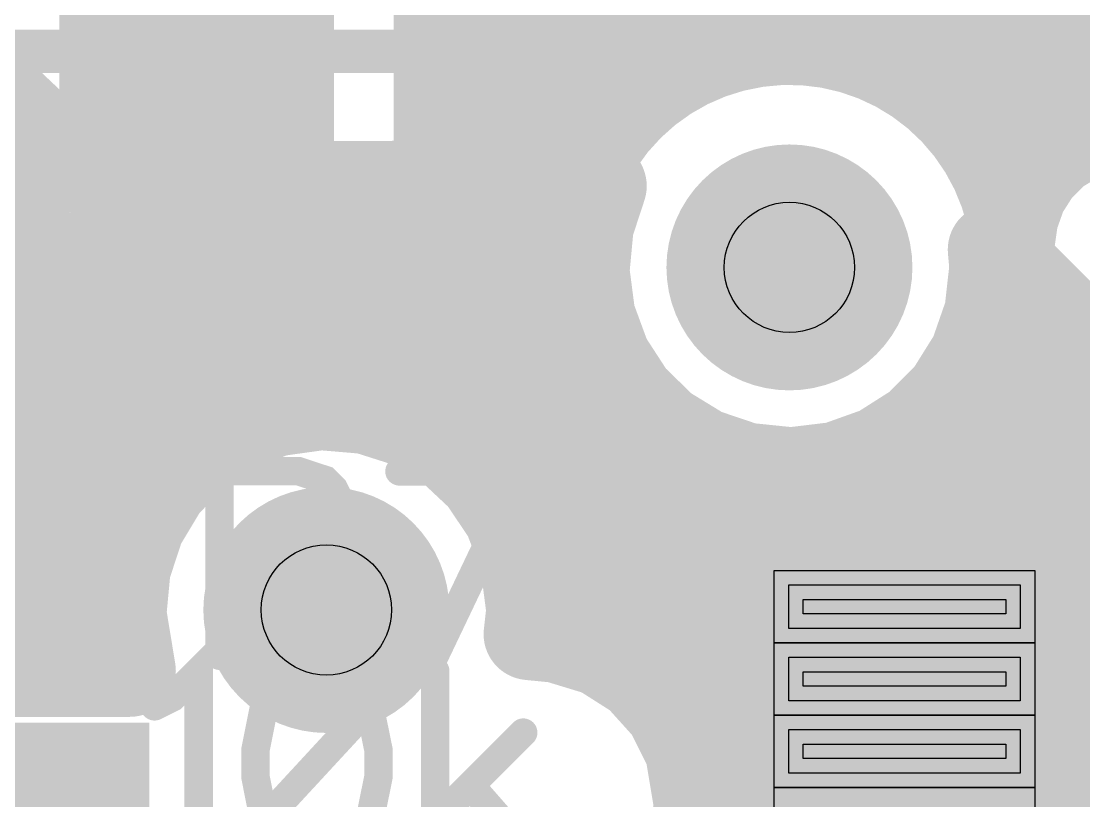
# Model space of a CAD drawing. Extents: x -121 to 151, y -197 to 34.
# Drawn here: x 8.32 to 15.67, y 16.28 to 21.67 of the extents above; entities that cross this region are included whole.
import ezdxf

# ---------------------------------------------------------------- set-up
doc = ezdxf.new("R2010")
doc.units = 0
for name, color, linetype in [('Bottom', 6, 'CONTINUOUS'), ('Bottom_Mask', 10, 'CONTINUOUS'), ('Bottom_Paste', 9, 'CONTINUOUS'), ('Drill_Bottom', 8, 'CONTINUOUS'), ('Drill_Top', 7, 'CONTINUOUS'), ('Top', 5, 'CONTINUOUS'), ('Top_Mask', 3, 'CONTINUOUS'), ('Top_Paste', 4, 'CONTINUOUS'), ('Top_Silk', 2, 'CONTINUOUS')]:
    doc.layers.add(name, color=color, linetype=linetype)

msp = doc.modelspace()

# ---------------------------------------------------------------- linework, layer by layer
at = {"layer": 'Bottom', "linetype": 'CONTINUOUS', "const_width": 0.635}
for points in [[(8.2849, 21.0472), (6.538, 22.7942)], [(8.6307, 20.7209), (8.2849, 21.0472)], [(8.9203, 20.572), (8.6307, 20.7209)], [(3.6153, 20.6608), (8.6576, 20.6608)], [(9.2327, 20.5231), (8.9203, 20.572)], [(10.2732, 20.5231), (9.2327, 20.5231)], [(12.3285, 20.5311), (10.2732, 20.5231)], [(12.239, 20.2583), (12.3285, 20.5311)], [(12.2093, 19.9428), (12.239, 20.2583)], [(3.6649, 20.0292), (12.1501, 20.0292)], [(16.9961, 18.1377), (15.0437, 20.0914)], [(15.0437, 20.0914), (15.0549, 19.968)], [(15.0549, 19.968), (15.0196, 19.6531)], [(12.2502, 19.6286), (12.2093, 19.9428)], [(15.0196, 19.6531), (14.9155, 19.3539)], [(12.3595, 19.3313), (12.2502, 19.6286)], [(3.6252, 19.3975), (12.2691, 19.3975)], [(14.9956, 19.3975), (15.6723, 19.3975)], [(12.532, 19.0655), (12.3595, 19.3313)], [(14.9155, 19.3539), (14.7478, 19.0851)], [(14.7478, 19.0851), (14.5248, 18.86)], [(10.0804, 18.9788), (10.3942, 19.0224)], [(10.3942, 19.0224), (10.7099, 18.9955)], [(10.7099, 18.9955), (11.0119, 18.8994)], [(12.759, 18.8444), (12.532, 19.0655)], [(9.784, 18.8668), (10.0804, 18.9788)], [(9.5198, 18.692), (9.784, 18.8668)], [(11.0119, 18.8994), (11.285, 18.7389)], [(14.5248, 18.86), (14.2575, 18.6899)], [(13.0292, 18.6791), (12.759, 18.8444)], [(7.1574, 18.7658), (9.5505, 18.7658)], [(11.285, 18.7389), (11.5159, 18.5219)], [(11.3146, 18.7658), (12.8049, 18.7658)], [(14.4599, 18.7658), (16.3073, 18.7658)], [(9.3007, 18.4631), (9.5198, 18.692)], [(13.3294, 18.5776), (13.0292, 18.6791)], [(14.2575, 18.6899), (13.9591, 18.5832)], [(13.6446, 18.5452), (13.3294, 18.5776)], [(13.9591, 18.5832), (13.6446, 18.5452)], [(11.5159, 18.5219), (11.693, 18.2592)], [(9.1378, 18.1913), (9.3007, 18.4631)], [(11.693, 18.2592), (11.8076, 17.9638)], [(9.039, 17.8903), (9.1378, 18.1913)], [(7.4253, 18.1342), (9.0544, 18.1342)], [(11.8107, 18.1342), (16.9324, 18.1342)], [(11.8076, 17.9638), (11.8549, 17.6)], [(9.0093, 17.5748), (9.039, 17.8903)], [(11.8549, 17.6), (11.8362, 17.4327)], [(9.0745, 17.1789), (9.0093, 17.5748)], [(7.7328, 17.5025), (8.9453, 17.5025)], [(11.9099, 17.5025), (16.9324, 17.5025)], [(11.8362, 17.4327), (12.027, 17.4139)], [(12.027, 17.4139), (12.3298, 17.3217)], [(12.3298, 17.3217), (12.597, 17.1519)], [(8.0007, 17.1764), (9.0745, 17.1789)], [(12.597, 17.1519), (12.809, 16.9169)], [(12.809, 16.9169), (12.9504, 16.6337)], [(12.9021, 16.8708), (16.9324, 16.8708)], [(12.9504, 16.6337), (13.0129, 16.256)], [(13.0129, 16.256), (12.9702, 15.9424)], [(13.0807, 16.2392), (16.9324, 16.2392)]]:
    msp.add_lwpolyline(points, dxfattribs=at)
at = {"layer": 'Bottom', "linetype": 'CONTINUOUS'}
for points, const_width in [([(8.1262, 21.0472, 1), (8.4437, 21.0472, 1), (8.1262, 21.0472, 1)], 0.3175), ([(8.1262, 21.0472, 1), (8.4437, 21.0472, 1), (8.1262, 21.0472, 1)], 0.3175), ([(8.4719, 20.7209, 1), (8.7894, 20.7209, 1), (8.4719, 20.7209, 1)], 0.3175), ([(8.4719, 20.7209, 1), (8.7894, 20.7209, 1), (8.4719, 20.7209, 1)], 0.3175), ([(8.7615, 20.572, 1), (9.079, 20.572, 1), (8.7615, 20.572, 1)], 0.3175), ([(8.7615, 20.572, 1), (9.079, 20.572, 1), (8.7615, 20.572, 1)], 0.3175), ([(9.074, 20.5231, 1), (9.3915, 20.5231, 1), (9.074, 20.5231, 1)], 0.3175), ([(9.074, 20.5231, 1), (9.3915, 20.5231, 1), (9.074, 20.5231, 1)], 0.3175), ([(10.1144, 20.5231, 1), (10.4319, 20.5231, 1), (10.1144, 20.5231, 1)], 0.3175), ([(10.1144, 20.5231, 1), (10.4319, 20.5231, 1), (10.1144, 20.5231, 1)], 0.3175), ([(12.1698, 20.5311, 1), (12.4873, 20.5311, 1), (12.1698, 20.5311, 1)], 0.3175), ([(12.1698, 20.5311, 1), (12.4873, 20.5311, 1), (12.1698, 20.5311, 1)], 0.3175), ([(14.007, 19.968, 1), (13.257, 19.968, 1), (14.007, 19.968, 1)], 0.75), ([(12.0803, 20.2583, 1), (12.3978, 20.2583, 1), (12.0803, 20.2583, 1)], 0.3175), ([(12.0803, 20.2583, 1), (12.3978, 20.2583, 1), (12.0803, 20.2583, 1)], 0.3175), ([(14.8849, 20.0914, 1), (15.2024, 20.0914, 1), (14.8849, 20.0914, 1)], 0.3175), ([(14.8849, 20.0914, 1), (15.2024, 20.0914, 1), (14.8849, 20.0914, 1)], 0.3175), ([(14.8961, 19.968, 1), (15.2136, 19.968, 1), (14.8961, 19.968, 1)], 0.3175), ([(14.8961, 19.968, 1), (15.2136, 19.968, 1), (14.8961, 19.968, 1)], 0.3175), ([(12.0506, 19.9428, 1), (12.3681, 19.9428, 1), (12.0506, 19.9428, 1)], 0.3175), ([(12.0506, 19.9428, 1), (12.3681, 19.9428, 1), (12.0506, 19.9428, 1)], 0.3175), ([(14.8609, 19.6531, 1), (15.1784, 19.6531, 1), (14.8609, 19.6531, 1)], 0.3175), ([(14.8609, 19.6531, 1), (15.1784, 19.6531, 1), (14.8609, 19.6531, 1)], 0.3175), ([(12.0914, 19.6286, 1), (12.4089, 19.6286, 1), (12.0914, 19.6286, 1)], 0.3175), ([(12.0914, 19.6286, 1), (12.4089, 19.6286, 1), (12.0914, 19.6286, 1)], 0.3175), ([(12.2008, 19.3313, 1), (12.5183, 19.3313, 1), (12.2008, 19.3313, 1)], 0.3175), ([(12.2008, 19.3313, 1), (12.5183, 19.3313, 1), (12.2008, 19.3313, 1)], 0.3175), ([(14.7568, 19.3539, 1), (15.0743, 19.3539, 1), (14.7568, 19.3539, 1)], 0.3175), ([(14.7568, 19.3539, 1), (15.0743, 19.3539, 1), (14.7568, 19.3539, 1)], 0.3175), ([(14.5891, 19.0851, 1), (14.9066, 19.0851, 1), (14.5891, 19.0851, 1)], 0.3175), ([(14.5891, 19.0851, 1), (14.9066, 19.0851, 1), (14.5891, 19.0851, 1)], 0.3175), ([(10.2355, 19.0224, 1), (10.553, 19.0224, 1), (10.2355, 19.0224, 1)], 0.3175), ([(10.2355, 19.0224, 1), (10.553, 19.0224, 1), (10.2355, 19.0224, 1)], 0.3175), ([(10.5512, 18.9955, 1), (10.8687, 18.9955, 1), (10.5512, 18.9955, 1)], 0.3175), ([(10.5512, 18.9955, 1), (10.8687, 18.9955, 1), (10.5512, 18.9955, 1)], 0.3175), ([(12.3732, 19.0655, 1), (12.6907, 19.0655, 1), (12.3732, 19.0655, 1)], 0.3175), ([(12.3732, 19.0655, 1), (12.6907, 19.0655, 1), (12.3732, 19.0655, 1)], 0.3175), ([(9.9217, 18.9788, 1), (10.2392, 18.9788, 1), (9.9217, 18.9788, 1)], 0.3175), ([(9.9217, 18.9788, 1), (10.2392, 18.9788, 1), (9.9217, 18.9788, 1)], 0.3175), ([(9.6253, 18.8668, 1), (9.9428, 18.8668, 1), (9.6253, 18.8668, 1)], 0.3175), ([(9.6253, 18.8668, 1), (9.9428, 18.8668, 1), (9.6253, 18.8668, 1)], 0.3175), ([(10.8531, 18.8994, 1), (11.1706, 18.8994, 1), (10.8531, 18.8994, 1)], 0.3175), ([(10.8531, 18.8994, 1), (11.1706, 18.8994, 1), (10.8531, 18.8994, 1)], 0.3175), ([(14.366, 18.86, 1), (14.6835, 18.86, 1), (14.366, 18.86, 1)], 0.3175), ([(14.366, 18.86, 1), (14.6835, 18.86, 1), (14.366, 18.86, 1)], 0.3175), ([(12.6002, 18.8444, 1), (12.9177, 18.8444, 1), (12.6002, 18.8444, 1)], 0.3175), ([(12.6002, 18.8444, 1), (12.9177, 18.8444, 1), (12.6002, 18.8444, 1)], 0.3175), ([(11.1263, 18.7389, 1), (11.4438, 18.7389, 1), (11.1263, 18.7389, 1)], 0.3175), ([(11.1263, 18.7389, 1), (11.4438, 18.7389, 1), (11.1263, 18.7389, 1)], 0.3175), ([(9.361, 18.692, 1), (9.6785, 18.692, 1), (9.361, 18.692, 1)], 0.3175), ([(9.361, 18.692, 1), (9.6785, 18.692, 1), (9.361, 18.692, 1)], 0.3175), ([(12.8705, 18.6791, 1), (13.188, 18.6791, 1), (12.8705, 18.6791, 1)], 0.3175), ([(12.8705, 18.6791, 1), (13.188, 18.6791, 1), (12.8705, 18.6791, 1)], 0.3175), ([(14.0987, 18.6899, 1), (14.4162, 18.6899, 1), (14.0987, 18.6899, 1)], 0.3175), ([(14.0987, 18.6899, 1), (14.4162, 18.6899, 1), (14.0987, 18.6899, 1)], 0.3175), ([(13.1706, 18.5776, 1), (13.4882, 18.5776, 1), (13.1706, 18.5776, 1)], 0.3175), ([(13.1706, 18.5776, 1), (13.4882, 18.5776, 1), (13.1706, 18.5776, 1)], 0.3175), ([(13.8004, 18.5832, 1), (14.1179, 18.5832, 1), (13.8004, 18.5832, 1)], 0.3175), ([(13.8004, 18.5832, 1), (14.1179, 18.5832, 1), (13.8004, 18.5832, 1)], 0.3175), ([(11.3572, 18.5219, 1), (11.6746, 18.5219, 1), (11.3572, 18.5219, 1)], 0.3175), ([(11.3572, 18.5219, 1), (11.6746, 18.5219, 1), (11.3572, 18.5219, 1)], 0.3175), ([(13.4858, 18.5452, 1), (13.8033, 18.5452, 1), (13.4858, 18.5452, 1)], 0.3175), ([(13.4858, 18.5452, 1), (13.8033, 18.5452, 1), (13.4858, 18.5452, 1)], 0.3175), ([(9.142, 18.4631, 1), (9.4595, 18.4631, 1), (9.142, 18.4631, 1)], 0.3175), ([(9.142, 18.4631, 1), (9.4595, 18.4631, 1), (9.142, 18.4631, 1)], 0.3175), ([(11.5343, 18.2592, 1), (11.8517, 18.2592, 1), (11.5343, 18.2592, 1)], 0.3175), ([(11.5343, 18.2592, 1), (11.8517, 18.2592, 1), (11.5343, 18.2592, 1)], 0.3175), ([(8.979, 18.1913, 1), (9.2965, 18.1913, 1), (8.979, 18.1913, 1)], 0.3175), ([(8.979, 18.1913, 1), (9.2965, 18.1913, 1), (8.979, 18.1913, 1)], 0.3175), ([(10.807, 17.6, 1), (10.057, 17.6, 1), (10.807, 17.6, 1)], 0.75), ([(11.6489, 17.9638, 1), (11.9664, 17.9638, 1), (11.6489, 17.9638, 1)], 0.3175), ([(11.6489, 17.9638, 1), (11.9664, 17.9638, 1), (11.6489, 17.9638, 1)], 0.3175), ([(8.8803, 17.8903, 1), (9.1978, 17.8903, 1), (8.8803, 17.8903, 1)], 0.3175), ([(8.8803, 17.8903, 1), (9.1978, 17.8903, 1), (8.8803, 17.8903, 1)], 0.3175), ([(11.6961, 17.6, 1), (12.0137, 17.6, 1), (11.6961, 17.6, 1)], 0.3175), ([(11.6961, 17.6, 1), (12.0137, 17.6, 1), (11.6961, 17.6, 1)], 0.3175), ([(8.8506, 17.5748, 1), (9.1681, 17.5748, 1), (8.8506, 17.5748, 1)], 0.3175), ([(8.8506, 17.5748, 1), (9.1681, 17.5748, 1), (8.8506, 17.5748, 1)], 0.3175), ([(11.6774, 17.4327, 1), (11.9949, 17.4327, 1), (11.6774, 17.4327, 1)], 0.3175), ([(11.6774, 17.4327, 1), (11.9949, 17.4327, 1), (11.6774, 17.4327, 1)], 0.3175), ([(11.8683, 17.4139, 1), (12.1858, 17.4139, 1), (11.8683, 17.4139, 1)], 0.3175), ([(11.8683, 17.4139, 1), (12.1858, 17.4139, 1), (11.8683, 17.4139, 1)], 0.3175), ([(12.1711, 17.3217, 1), (12.4886, 17.3217, 1), (12.1711, 17.3217, 1)], 0.3175), ([(12.1711, 17.3217, 1), (12.4886, 17.3217, 1), (12.1711, 17.3217, 1)], 0.3175), ([(8.9157, 17.1789, 1), (9.2333, 17.1789, 1), (8.9157, 17.1789, 1)], 0.3175), ([(8.9157, 17.1789, 1), (9.2333, 17.1789, 1), (8.9157, 17.1789, 1)], 0.3175), ([(12.4383, 17.1519, 1), (12.7557, 17.1519, 1), (12.4383, 17.1519, 1)], 0.3175), ([(12.4383, 17.1519, 1), (12.7557, 17.1519, 1), (12.4383, 17.1519, 1)], 0.3175), ([(12.6502, 16.9169, 1), (12.9677, 16.9169, 1), (12.6502, 16.9169, 1)], 0.3175), ([(12.6502, 16.9169, 1), (12.9677, 16.9169, 1), (12.6502, 16.9169, 1)], 0.3175), ([(12.7917, 16.6337, 1), (13.1092, 16.6337, 1), (12.7917, 16.6337, 1)], 0.3175), ([(12.7917, 16.6337, 1), (13.1092, 16.6337, 1), (12.7917, 16.6337, 1)], 0.3175), ([(12.8542, 16.256, 1), (13.1716, 16.256, 1), (12.8542, 16.256, 1)], 0.3175), ([(12.8542, 16.256, 1), (13.1716, 16.256, 1), (12.8542, 16.256, 1)], 0.3175)]:
    msp.add_lwpolyline(points, format="xyb", dxfattribs=dict(at, const_width=const_width))
at = {"layer": 'Bottom_Mask', "linetype": 'CONTINUOUS', "const_width": 0.85}
for points in [[(14.057, 19.968, 1), (13.207, 19.968, 1), (14.057, 19.968, 1)], [(13.207, 19.968, 1), (14.057, 19.968, 1), (13.207, 19.968, 1)], [(10.857, 17.6, 1), (10.007, 17.6, 1), (10.857, 17.6, 1)], [(10.007, 17.6, 1), (10.857, 17.6, 1), (10.007, 17.6, 1)]]:
    msp.add_lwpolyline(points, format="xyb", dxfattribs=at)
at = {"layer": 'Bottom_Paste', "linetype": 'CONTINUOUS', "const_width": 0.65}
for points in [[(13.307, 19.968, 1), (13.957, 19.968, 1), (13.307, 19.968, 1)], [(10.107, 17.6, 1), (10.757, 17.6, 1), (10.107, 17.6, 1)]]:
    msp.add_lwpolyline(points, format="xyb", dxfattribs=at)
at = {"layer": 'Drill_Bottom'}
for centre in [(13.632, 19.968), (10.432, 17.6)]:
    msp.add_circle(centre, 0.45, dxfattribs=at)
at = {"layer": 'Drill_Top'}
for centre in [(13.632, 19.968), (10.432, 17.6)]:
    msp.add_circle(centre, 0.45, dxfattribs=at)
at = {"layer": 'Top', "linetype": 'CONTINUOUS', "const_width": 0.3}
for points in [[(11.0472, 22.999), (11.048, 19.925)], [(11.0761, 21.69), (17.0677, 21.69)], [(8.0246, 21.462), (11.0474, 21.462)], [(11.0761, 21.3933), (17.363, 21.3933)], [(13.2818, 21.3359), (13.4288, 21.3653)], [(13.4288, 21.3653), (13.5781, 21.379)], [(13.5781, 21.379), (13.728, 21.3767)], [(13.728, 21.3767), (13.8769, 21.3586)], [(13.0012, 21.2313), (13.1387, 21.291)], [(13.1387, 21.291), (13.2818, 21.3359)], [(13.8769, 21.3586), (14.0229, 21.3248)], [(14.0229, 21.3248), (14.1646, 21.2757)], [(12.8708, 21.1573), (13.0012, 21.2313)], [(14.1646, 21.2757), (14.3002, 21.2119)], [(12.749, 21.0699), (12.8708, 21.1573)], [(14.3002, 21.2119), (14.4284, 21.134)], [(11.0761, 21.0967), (12.7552, 21.0967)], [(12.6372, 20.97), (12.749, 21.0699)], [(14.4284, 21.134), (14.5475, 21.043)], [(14.512, 21.0967), (17.663, 21.0967)], [(14.5475, 21.043), (14.6563, 20.9398)], [(12.5365, 20.8589), (12.6372, 20.97)], [(14.6563, 20.9398), (14.7536, 20.8258)], [(12.4482, 20.7377), (12.5365, 20.8589)], [(11.0761, 20.8), (12.4598, 20.8)], [(14.7536, 20.8258), (14.8382, 20.702)], [(14.8027, 20.8), (17.9583, 20.8)], [(15.7013, 20.7275), (15.8432, 20.7753)], [(12.3733, 20.6079), (12.4482, 20.7377)], [(14.8382, 20.702), (14.9093, 20.5699)], [(15.5738, 20.6492), (15.7013, 20.7275)], [(15.4671, 20.5441), (15.5738, 20.6492)], [(12.3126, 20.4708), (12.3733, 20.6079)], [(14.9093, 20.5699), (14.9659, 20.4311)], [(11.0761, 20.5033), (12.2958, 20.5033)], [(14.9667, 20.5033), (15.4083, 20.5033)], [(15.3868, 20.4178), (15.4671, 20.5441)], [(12.2667, 20.328), (12.3126, 20.4708)], [(14.9659, 20.4311), (15.0075, 20.2871)], [(15.3369, 20.2767), (15.3868, 20.4178)], [(12.2362, 20.1813), (12.2667, 20.328)], [(15.0075, 20.2871), (15.0327, 20.144)], [(15.3173, 20.14), (15.3369, 20.2767)], [(11.0761, 20.2067), (12.2114, 20.2067)], [(15.0511, 20.2067), (15.2958, 20.2067)], [(12.2215, 20.032), (12.2362, 20.1813)], [(15.0327, 20.144), (15.3173, 20.14)], [(12.2226, 19.8821), (12.2215, 20.032)], [(11.048, 19.925), (8.1423, 19.9209)], [(8.1423, 19.9209), (8.9758, 19.0873)], [(8.1839, 19.91), (12.1927, 19.91)], [(12.2397, 19.7332), (12.2226, 19.8821)], [(12.2724, 19.5869), (12.2397, 19.7332)], [(8.4792, 19.6133), (12.2348, 19.6133)], [(12.3205, 19.4448), (12.2724, 19.5869)], [(12.3834, 19.3087), (12.3205, 19.4448)], [(8.7745, 19.3167), (12.3473, 19.3167)], [(12.4603, 19.1801), (12.3834, 19.3087)], [(12.5505, 19.0603), (12.4603, 19.1801)], [(8.9758, 19.0873), (9.0727, 18.9731)], [(9.0652, 19.02), (12.5583, 19.02)], [(12.6528, 18.9507), (12.5505, 19.0603)], [(9.0727, 18.9731), (9.1496, 18.8444)], [(9.9387, 18.923), (10.0818, 18.9679)], [(10.0818, 18.9679), (10.2288, 18.9973)], [(10.2288, 18.9973), (10.3781, 19.011)], [(10.3781, 19.011), (10.528, 19.0087)], [(10.528, 19.0087), (10.6769, 18.9906)], [(10.6769, 18.9906), (10.8229, 18.9568)], [(10.8229, 18.9568), (10.9646, 18.9077)], [(12.7662, 18.8526), (12.6528, 18.9507)], [(9.8012, 18.8633), (9.9387, 18.923)], [(10.9646, 18.9077), (11.1002, 18.8439)], [(9.1496, 18.8444), (9.2044, 18.705)], [(9.6708, 18.7893), (9.8012, 18.8633)], [(11.1002, 18.8439), (11.2284, 18.766)], [(12.8893, 18.7671), (12.7662, 18.8526)], [(9.2292, 18.7233), (9.5489, 18.7233)], [(9.549, 18.7019), (9.6708, 18.7893)], [(11.2284, 18.766), (11.3475, 18.675)], [(11.3152, 18.7233), (12.938, 18.7233)], [(13.0209, 18.6951), (12.8893, 18.7671)], [(9.2044, 18.705), (9.2281, 18.6067)], [(9.4372, 18.602), (9.549, 18.7019)], [(11.3475, 18.675), (11.4563, 18.5718)], [(13.1593, 18.6375), (13.0209, 18.6951)], [(9.2281, 18.6067), (9.243, 18.3628)], [(9.3365, 18.4909), (9.4372, 18.602)], [(13.303, 18.5949), (13.1593, 18.6375)], [(13.4505, 18.5677), (13.303, 18.5949)], [(13.9407, 18.5871), (13.7498, 18.5609)], [(14.1229, 18.5298), (13.9407, 18.5871)], [(11.4563, 18.5718), (11.5668, 18.4384)], [(13.6, 18.5564), (13.4505, 18.5677)], [(13.7498, 18.5609), (13.6, 18.5564)], [(14.272, 18.516), (14.1229, 18.5298)], [(15.232, 18.516), (14.272, 18.516)], [(15.2418, 18.4343), (15.232, 18.516)], [(9.243, 18.3628), (9.3365, 18.4909)], [(11.5668, 18.4384), (13.005, 18.435)], [(13.005, 18.435), (15.2418, 18.4343)]]:
    msp.add_lwpolyline(points, dxfattribs=at)
at = {"layer": 'Top', "linetype": 'CONTINUOUS'}
for points, const_width in [([(13.3538, 21.3653, 1), (13.5038, 21.3653, 1), (13.3538, 21.3653, 1)], 0.15), ([(13.3538, 21.3653, 1), (13.5038, 21.3653, 1), (13.3538, 21.3653, 1)], 0.15), ([(13.5031, 21.379, 1), (13.6531, 21.379, 1), (13.5031, 21.379, 1)], 0.15), ([(13.5031, 21.379, 1), (13.6531, 21.379, 1), (13.5031, 21.379, 1)], 0.15), ([(13.653, 21.3767, 1), (13.803, 21.3767, 1), (13.653, 21.3767, 1)], 0.15), ([(13.653, 21.3767, 1), (13.803, 21.3767, 1), (13.653, 21.3767, 1)], 0.15), ([(13.0637, 21.291, 1), (13.2137, 21.291, 1), (13.0637, 21.291, 1)], 0.15), ([(13.0637, 21.291, 1), (13.2137, 21.291, 1), (13.0637, 21.291, 1)], 0.15), ([(13.2068, 21.3359, 1), (13.3568, 21.3359, 1), (13.2068, 21.3359, 1)], 0.15), ([(13.2068, 21.3359, 1), (13.3568, 21.3359, 1), (13.2068, 21.3359, 1)], 0.15), ([(13.8019, 21.3586, 1), (13.9519, 21.3586, 1), (13.8019, 21.3586, 1)], 0.15), ([(13.8019, 21.3586, 1), (13.9519, 21.3586, 1), (13.8019, 21.3586, 1)], 0.15), ([(13.9479, 21.3248, 1), (14.0979, 21.3248, 1), (13.9479, 21.3248, 1)], 0.15), ([(13.9479, 21.3248, 1), (14.0979, 21.3248, 1), (13.9479, 21.3248, 1)], 0.15), ([(12.9262, 21.2313, 1), (13.0762, 21.2313, 1), (12.9262, 21.2313, 1)], 0.15), ([(12.9262, 21.2313, 1), (13.0762, 21.2313, 1), (12.9262, 21.2313, 1)], 0.15), ([(14.0896, 21.2757, 1), (14.2396, 21.2757, 1), (14.0896, 21.2757, 1)], 0.15), ([(14.0896, 21.2757, 1), (14.2396, 21.2757, 1), (14.0896, 21.2757, 1)], 0.15), ([(12.7958, 21.1573, 1), (12.9458, 21.1573, 1), (12.7958, 21.1573, 1)], 0.15), ([(12.7958, 21.1573, 1), (12.9458, 21.1573, 1), (12.7958, 21.1573, 1)], 0.15), ([(14.2252, 21.2119, 1), (14.3752, 21.2119, 1), (14.2252, 21.2119, 1)], 0.15), ([(14.2252, 21.2119, 1), (14.3752, 21.2119, 1), (14.2252, 21.2119, 1)], 0.15), ([(12.674, 21.0699, 1), (12.824, 21.0699, 1), (12.674, 21.0699, 1)], 0.15), ([(12.674, 21.0699, 1), (12.824, 21.0699, 1), (12.674, 21.0699, 1)], 0.15), ([(14.3534, 21.134, 1), (14.5034, 21.134, 1), (14.3534, 21.134, 1)], 0.15), ([(14.3534, 21.134, 1), (14.5034, 21.134, 1), (14.3534, 21.134, 1)], 0.15), ([(14.4725, 21.043, 1), (14.6225, 21.043, 1), (14.4725, 21.043, 1)], 0.15), ([(14.4725, 21.043, 1), (14.6225, 21.043, 1), (14.4725, 21.043, 1)], 0.15), ([(12.5622, 20.97, 1), (12.7122, 20.97, 1), (12.5622, 20.97, 1)], 0.15), ([(12.5622, 20.97, 1), (12.7122, 20.97, 1), (12.5622, 20.97, 1)], 0.15), ([(14.5813, 20.9398, 1), (14.7313, 20.9398, 1), (14.5813, 20.9398, 1)], 0.15), ([(14.5813, 20.9398, 1), (14.7313, 20.9398, 1), (14.5813, 20.9398, 1)], 0.15), ([(12.4615, 20.8589, 1), (12.6115, 20.8589, 1), (12.4615, 20.8589, 1)], 0.15), ([(12.4615, 20.8589, 1), (12.6115, 20.8589, 1), (12.4615, 20.8589, 1)], 0.15), ([(14.6786, 20.8258, 1), (14.8286, 20.8258, 1), (14.6786, 20.8258, 1)], 0.15), ([(14.6786, 20.8258, 1), (14.8286, 20.8258, 1), (14.6786, 20.8258, 1)], 0.15), ([(12.3732, 20.7377, 1), (12.5232, 20.7377, 1), (12.3732, 20.7377, 1)], 0.15), ([(12.3732, 20.7377, 1), (12.5232, 20.7377, 1), (12.3732, 20.7377, 1)], 0.15), ([(14.7632, 20.702, 1), (14.9132, 20.702, 1), (14.7632, 20.702, 1)], 0.15), ([(14.7632, 20.702, 1), (14.9132, 20.702, 1), (14.7632, 20.702, 1)], 0.15), ([(15.6263, 20.7275, 1), (15.7763, 20.7275, 1), (15.6263, 20.7275, 1)], 0.15), ([(15.6263, 20.7275, 1), (15.7763, 20.7275, 1), (15.6263, 20.7275, 1)], 0.15), ([(15.4988, 20.6492, 1), (15.6488, 20.6492, 1), (15.4988, 20.6492, 1)], 0.15), ([(15.4988, 20.6492, 1), (15.6488, 20.6492, 1), (15.4988, 20.6492, 1)], 0.15), ([(12.2983, 20.6079, 1), (12.4483, 20.6079, 1), (12.2983, 20.6079, 1)], 0.15), ([(12.2983, 20.6079, 1), (12.4483, 20.6079, 1), (12.2983, 20.6079, 1)], 0.15), ([(14.007, 19.968, 1), (13.257, 19.968, 1), (14.007, 19.968, 1)], 0.75), ([(14.8343, 20.5699, 1), (14.9843, 20.5699, 1), (14.8343, 20.5699, 1)], 0.15), ([(14.8343, 20.5699, 1), (14.9843, 20.5699, 1), (14.8343, 20.5699, 1)], 0.15), ([(15.3921, 20.5441, 1), (15.5421, 20.5441, 1), (15.3921, 20.5441, 1)], 0.15), ([(15.3921, 20.5441, 1), (15.5421, 20.5441, 1), (15.3921, 20.5441, 1)], 0.15), ([(12.2376, 20.4708, 1), (12.3876, 20.4708, 1), (12.2376, 20.4708, 1)], 0.15), ([(12.2376, 20.4708, 1), (12.3876, 20.4708, 1), (12.2376, 20.4708, 1)], 0.15), ([(14.8909, 20.4311, 1), (15.0409, 20.4311, 1), (14.8909, 20.4311, 1)], 0.15), ([(14.8909, 20.4311, 1), (15.0409, 20.4311, 1), (14.8909, 20.4311, 1)], 0.15), ([(15.3118, 20.4178, 1), (15.4618, 20.4178, 1), (15.3118, 20.4178, 1)], 0.15), ([(15.3118, 20.4178, 1), (15.4618, 20.4178, 1), (15.3118, 20.4178, 1)], 0.15), ([(12.1917, 20.328, 1), (12.3417, 20.328, 1), (12.1917, 20.328, 1)], 0.15), ([(12.1917, 20.328, 1), (12.3417, 20.328, 1), (12.1917, 20.328, 1)], 0.15), ([(14.9325, 20.2871, 1), (15.0825, 20.2871, 1), (14.9325, 20.2871, 1)], 0.15), ([(14.9325, 20.2871, 1), (15.0825, 20.2871, 1), (14.9325, 20.2871, 1)], 0.15), ([(15.2619, 20.2767, 1), (15.4119, 20.2767, 1), (15.2619, 20.2767, 1)], 0.15), ([(15.2619, 20.2767, 1), (15.4119, 20.2767, 1), (15.2619, 20.2767, 1)], 0.15), ([(12.1612, 20.1813, 1), (12.3112, 20.1813, 1), (12.1612, 20.1813, 1)], 0.15), ([(12.1612, 20.1813, 1), (12.3112, 20.1813, 1), (12.1612, 20.1813, 1)], 0.15), ([(14.9577, 20.144, 1), (15.1077, 20.144, 1), (14.9577, 20.144, 1)], 0.15), ([(14.9577, 20.144, 1), (15.1077, 20.144, 1), (14.9577, 20.144, 1)], 0.15), ([(15.2423, 20.14, 1), (15.3923, 20.14, 1), (15.2423, 20.14, 1)], 0.15), ([(15.2423, 20.14, 1), (15.3923, 20.14, 1), (15.2423, 20.14, 1)], 0.15), ([(12.1465, 20.032, 1), (12.2965, 20.032, 1), (12.1465, 20.032, 1)], 0.15), ([(12.1465, 20.032, 1), (12.2965, 20.032, 1), (12.1465, 20.032, 1)], 0.15), ([(10.973, 19.925, 1), (11.123, 19.925, 1), (10.973, 19.925, 1)], 0.15), ([(10.973, 19.925, 1), (11.123, 19.925, 1), (10.973, 19.925, 1)], 0.15), ([(12.1476, 19.8821, 1), (12.2976, 19.8821, 1), (12.1476, 19.8821, 1)], 0.15), ([(12.1476, 19.8821, 1), (12.2976, 19.8821, 1), (12.1476, 19.8821, 1)], 0.15), ([(12.1647, 19.7332, 1), (12.3147, 19.7332, 1), (12.1647, 19.7332, 1)], 0.15), ([(12.1647, 19.7332, 1), (12.3147, 19.7332, 1), (12.1647, 19.7332, 1)], 0.15), ([(12.1974, 19.5869, 1), (12.3474, 19.5869, 1), (12.1974, 19.5869, 1)], 0.15), ([(12.1974, 19.5869, 1), (12.3474, 19.5869, 1), (12.1974, 19.5869, 1)], 0.15), ([(12.2455, 19.4448, 1), (12.3955, 19.4448, 1), (12.2455, 19.4448, 1)], 0.15), ([(12.2455, 19.4448, 1), (12.3955, 19.4448, 1), (12.2455, 19.4448, 1)], 0.15), ([(12.3084, 19.3087, 1), (12.4584, 19.3087, 1), (12.3084, 19.3087, 1)], 0.15), ([(12.3084, 19.3087, 1), (12.4584, 19.3087, 1), (12.3084, 19.3087, 1)], 0.15), ([(12.3853, 19.1801, 1), (12.5353, 19.1801, 1), (12.3853, 19.1801, 1)], 0.15), ([(12.3853, 19.1801, 1), (12.5353, 19.1801, 1), (12.3853, 19.1801, 1)], 0.15), ([(8.9008, 19.0873, 1), (9.0508, 19.0873, 1), (8.9008, 19.0873, 1)], 0.15), ([(8.9008, 19.0873, 1), (9.0508, 19.0873, 1), (8.9008, 19.0873, 1)], 0.15), ([(12.4755, 19.0603, 1), (12.6255, 19.0603, 1), (12.4755, 19.0603, 1)], 0.15), ([(12.4755, 19.0603, 1), (12.6255, 19.0603, 1), (12.4755, 19.0603, 1)], 0.15), ([(8.9977, 18.9731, 1), (9.1477, 18.9731, 1), (8.9977, 18.9731, 1)], 0.15), ([(8.9977, 18.9731, 1), (9.1477, 18.9731, 1), (8.9977, 18.9731, 1)], 0.15), ([(10.0068, 18.9679, 1), (10.1568, 18.9679, 1), (10.0068, 18.9679, 1)], 0.15), ([(10.0068, 18.9679, 1), (10.1568, 18.9679, 1), (10.0068, 18.9679, 1)], 0.15), ([(10.1538, 18.9973, 1), (10.3038, 18.9973, 1), (10.1538, 18.9973, 1)], 0.15), ([(10.1538, 18.9973, 1), (10.3038, 18.9973, 1), (10.1538, 18.9973, 1)], 0.15), ([(10.3031, 19.011, 1), (10.4531, 19.011, 1), (10.3031, 19.011, 1)], 0.15), ([(10.3031, 19.011, 1), (10.4531, 19.011, 1), (10.3031, 19.011, 1)], 0.15), ([(10.453, 19.0087, 1), (10.603, 19.0087, 1), (10.453, 19.0087, 1)], 0.15), ([(10.453, 19.0087, 1), (10.603, 19.0087, 1), (10.453, 19.0087, 1)], 0.15), ([(10.6019, 18.9906, 1), (10.7519, 18.9906, 1), (10.6019, 18.9906, 1)], 0.15), ([(10.6019, 18.9906, 1), (10.7519, 18.9906, 1), (10.6019, 18.9906, 1)], 0.15), ([(10.7479, 18.9568, 1), (10.8979, 18.9568, 1), (10.7479, 18.9568, 1)], 0.15), ([(10.7479, 18.9568, 1), (10.8979, 18.9568, 1), (10.7479, 18.9568, 1)], 0.15), ([(12.5778, 18.9507, 1), (12.7278, 18.9507, 1), (12.5778, 18.9507, 1)], 0.15), ([(12.5778, 18.9507, 1), (12.7278, 18.9507, 1), (12.5778, 18.9507, 1)], 0.15), ([(9.8637, 18.923, 1), (10.0137, 18.923, 1), (9.8637, 18.923, 1)], 0.15), ([(9.8637, 18.923, 1), (10.0137, 18.923, 1), (9.8637, 18.923, 1)], 0.15), ([(10.8896, 18.9077, 1), (11.0396, 18.9077, 1), (10.8896, 18.9077, 1)], 0.15), ([(10.8896, 18.9077, 1), (11.0396, 18.9077, 1), (10.8896, 18.9077, 1)], 0.15), ([(9.0746, 18.8444, 1), (9.2246, 18.8444, 1), (9.0746, 18.8444, 1)], 0.15), ([(9.0746, 18.8444, 1), (9.2246, 18.8444, 1), (9.0746, 18.8444, 1)], 0.15), ([(9.7262, 18.8633, 1), (9.8762, 18.8633, 1), (9.7262, 18.8633, 1)], 0.15), ([(9.7262, 18.8633, 1), (9.8762, 18.8633, 1), (9.7262, 18.8633, 1)], 0.15), ([(11.0252, 18.8439, 1), (11.1752, 18.8439, 1), (11.0252, 18.8439, 1)], 0.15), ([(11.0252, 18.8439, 1), (11.1752, 18.8439, 1), (11.0252, 18.8439, 1)], 0.15), ([(12.6912, 18.8526, 1), (12.8412, 18.8526, 1), (12.6912, 18.8526, 1)], 0.15), ([(12.6912, 18.8526, 1), (12.8412, 18.8526, 1), (12.6912, 18.8526, 1)], 0.15), ([(9.5958, 18.7893, 1), (9.7458, 18.7893, 1), (9.5958, 18.7893, 1)], 0.15), ([(9.5958, 18.7893, 1), (9.7458, 18.7893, 1), (9.5958, 18.7893, 1)], 0.15), ([(11.1534, 18.766, 1), (11.3034, 18.766, 1), (11.1534, 18.766, 1)], 0.15), ([(11.1534, 18.766, 1), (11.3034, 18.766, 1), (11.1534, 18.766, 1)], 0.15), ([(12.8143, 18.7671, 1), (12.9643, 18.7671, 1), (12.8143, 18.7671, 1)], 0.15), ([(12.8143, 18.7671, 1), (12.9643, 18.7671, 1), (12.8143, 18.7671, 1)], 0.15), ([(9.1294, 18.705, 1), (9.2794, 18.705, 1), (9.1294, 18.705, 1)], 0.15), ([(9.1294, 18.705, 1), (9.2794, 18.705, 1), (9.1294, 18.705, 1)], 0.15), ([(9.474, 18.7019, 1), (9.624, 18.7019, 1), (9.474, 18.7019, 1)], 0.15), ([(9.474, 18.7019, 1), (9.624, 18.7019, 1), (9.474, 18.7019, 1)], 0.15), ([(11.2725, 18.675, 1), (11.4225, 18.675, 1), (11.2725, 18.675, 1)], 0.15), ([(11.2725, 18.675, 1), (11.4225, 18.675, 1), (11.2725, 18.675, 1)], 0.15), ([(12.9459, 18.6951, 1), (13.0959, 18.6951, 1), (12.9459, 18.6951, 1)], 0.15), ([(12.9459, 18.6951, 1), (13.0959, 18.6951, 1), (12.9459, 18.6951, 1)], 0.15), ([(9.1531, 18.6067, 1), (9.3031, 18.6067, 1), (9.1531, 18.6067, 1)], 0.15), ([(9.1531, 18.6067, 1), (9.3031, 18.6067, 1), (9.1531, 18.6067, 1)], 0.15), ([(9.3622, 18.602, 1), (9.5122, 18.602, 1), (9.3622, 18.602, 1)], 0.15), ([(9.3622, 18.602, 1), (9.5122, 18.602, 1), (9.3622, 18.602, 1)], 0.15), ([(13.0843, 18.6375, 1), (13.2343, 18.6375, 1), (13.0843, 18.6375, 1)], 0.15), ([(13.0843, 18.6375, 1), (13.2343, 18.6375, 1), (13.0843, 18.6375, 1)], 0.15), ([(13.228, 18.5949, 1), (13.378, 18.5949, 1), (13.228, 18.5949, 1)], 0.15), ([(13.228, 18.5949, 1), (13.378, 18.5949, 1), (13.228, 18.5949, 1)], 0.15), ([(13.8657, 18.5871, 1), (14.0157, 18.5871, 1), (13.8657, 18.5871, 1)], 0.15), ([(13.8657, 18.5871, 1), (14.0157, 18.5871, 1), (13.8657, 18.5871, 1)], 0.15), ([(11.3813, 18.5718, 1), (11.5313, 18.5718, 1), (11.3813, 18.5718, 1)], 0.15), ([(11.3813, 18.5718, 1), (11.5313, 18.5718, 1), (11.3813, 18.5718, 1)], 0.15), ([(13.3755, 18.5677, 1), (13.5255, 18.5677, 1), (13.3755, 18.5677, 1)], 0.15), ([(13.3755, 18.5677, 1), (13.5255, 18.5677, 1), (13.3755, 18.5677, 1)], 0.15), ([(13.525, 18.5564, 1), (13.675, 18.5564, 1), (13.525, 18.5564, 1)], 0.15), ([(13.525, 18.5564, 1), (13.675, 18.5564, 1), (13.525, 18.5564, 1)], 0.15), ([(13.6748, 18.5609, 1), (13.8248, 18.5609, 1), (13.6748, 18.5609, 1)], 0.15), ([(13.6748, 18.5609, 1), (13.8248, 18.5609, 1), (13.6748, 18.5609, 1)], 0.15), ([(14.0479, 18.5298, 1), (14.1979, 18.5298, 1), (14.0479, 18.5298, 1)], 0.15), ([(14.0479, 18.5298, 1), (14.1979, 18.5298, 1), (14.0479, 18.5298, 1)], 0.15), ([(14.197, 18.516, 1), (14.347, 18.516, 1), (14.197, 18.516, 1)], 0.15), ([(14.197, 18.516, 1), (14.347, 18.516, 1), (14.197, 18.516, 1)], 0.15), ([(15.157, 18.516, 1), (15.307, 18.516, 1), (15.157, 18.516, 1)], 0.15), ([(15.157, 18.516, 1), (15.307, 18.516, 1), (15.157, 18.516, 1)], 0.15), ([(9.2615, 18.4909, 1), (9.4115, 18.4909, 1), (9.2615, 18.4909, 1)], 0.15), ([(9.2615, 18.4909, 1), (9.4115, 18.4909, 1), (9.2615, 18.4909, 1)], 0.15), ([(11.4918, 18.4384, 1), (11.6418, 18.4384, 1), (11.4918, 18.4384, 1)], 0.15), ([(11.4918, 18.4384, 1), (11.6418, 18.4384, 1), (11.4918, 18.4384, 1)], 0.15), ([(12.93, 18.435, 1), (13.08, 18.435, 1), (12.93, 18.435, 1)], 0.15), ([(12.93, 18.435, 1), (13.08, 18.435, 1), (12.93, 18.435, 1)], 0.15), ([(15.1668, 18.4343, 1), (15.3168, 18.4343, 1), (15.1668, 18.4343, 1)], 0.15), ([(15.1668, 18.4343, 1), (15.3168, 18.4343, 1), (15.1668, 18.4343, 1)], 0.15), ([(9.168, 18.3628, 1), (9.318, 18.3628, 1), (9.168, 18.3628, 1)], 0.15), ([(9.168, 18.3628, 1), (9.318, 18.3628, 1), (9.168, 18.3628, 1)], 0.15), ([(10.807, 17.6, 1), (10.057, 17.6, 1), (10.807, 17.6, 1)], 0.75)]:
    msp.add_lwpolyline(points, format="xyb", dxfattribs=dict(at, const_width=const_width))
for points in [[(15.227, 17.773), (15.227, 17.473), (13.627, 17.473), (13.627, 17.773), (15.227, 17.773)], [(15.227, 17.273), (15.227, 16.973), (13.627, 16.973), (13.627, 17.273), (15.227, 17.273)], [(15.227, 16.773), (15.227, 16.473), (13.627, 16.473), (13.627, 16.773), (15.227, 16.773)]]:
    msp.add_lwpolyline(points, dxfattribs=at)
at = {"layer": 'Top'}
for points in [[(8.686, 22.337), (10.386, 22.337), (8.686, 20.587), (10.386, 20.587)], [(7.359, 16.722), (9.109, 16.722), (7.359, 15.022), (9.109, 15.022)]]:
    msp.add_solid(points, dxfattribs=at)
at = {"layer": 'Top_Mask', "linetype": 'CONTINUOUS', "const_width": 0.85}
for points in [[(14.057, 19.968, 1), (13.207, 19.968, 1), (14.057, 19.968, 1)], [(13.207, 19.968, 1), (14.057, 19.968, 1), (13.207, 19.968, 1)], [(10.857, 17.6, 1), (10.007, 17.6, 1), (10.857, 17.6, 1)], [(10.007, 17.6, 1), (10.857, 17.6, 1), (10.007, 17.6, 1)]]:
    msp.add_lwpolyline(points, format="xyb", dxfattribs=at)
at = {"layer": 'Top_Mask', "linetype": 'CONTINUOUS'}
for points in [[(15.327, 17.873), (15.327, 17.373), (13.527, 17.373), (13.527, 17.873), (15.327, 17.873)], [(15.327, 17.373), (15.327, 16.873), (13.527, 16.873), (13.527, 17.373), (15.327, 17.373)], [(15.327, 16.873), (15.327, 16.373), (13.527, 16.373), (13.527, 16.873), (15.327, 16.873)], [(15.327, 16.373), (15.327, 15.873), (13.527, 15.873), (13.527, 16.373), (15.327, 16.373)]]:
    msp.add_lwpolyline(points, dxfattribs=at)
at = {"layer": 'Top_Mask'}
for points in [[(8.586, 22.437), (10.486, 22.437), (8.586, 20.487), (10.486, 20.487)], [(7.259, 16.822), (9.209, 16.822), (7.259, 14.922), (9.209, 14.922)]]:
    msp.add_solid(points, dxfattribs=at)
at = {"layer": 'Top_Paste', "linetype": 'CONTINUOUS', "const_width": 0.65}
for points in [[(13.307, 19.968, 1), (13.957, 19.968, 1), (13.307, 19.968, 1)], [(10.107, 17.6, 1), (10.757, 17.6, 1), (10.107, 17.6, 1)]]:
    msp.add_lwpolyline(points, format="xyb", dxfattribs=at)
at = {"layer": 'Top_Paste', "linetype": 'CONTINUOUS'}
for points in [[(15.127, 17.673), (15.127, 17.573), (13.727, 17.573), (13.727, 17.673), (15.127, 17.673)], [(15.127, 17.173), (15.127, 17.073), (13.727, 17.073), (13.727, 17.173), (15.127, 17.173)], [(15.127, 16.673), (15.127, 16.573), (13.727, 16.573), (13.727, 16.673), (15.127, 16.673)]]:
    msp.add_lwpolyline(points, dxfattribs=at)
at = {"layer": 'Top_Paste'}
for points in [[(8.786, 22.237), (10.286, 22.237), (8.786, 20.687), (10.286, 20.687)], [(7.459, 16.622), (9.009, 16.622), (7.459, 15.122), (9.009, 15.122)]]:
    msp.add_solid(points, dxfattribs=at)
at = {"layer": 'Top_Silk', "linetype": 'CONTINUOUS'}
for points, const_width in [([(13.0608, 25.775), (12.7231, 25.7484), (12.3937, 25.6693), (12.0807, 25.5396), (11.7919, 25.3626), (11.5343, 25.1426), (11.3143, 24.885), (11.1373, 24.5961), (11.0077, 24.2831), (10.9286, 23.9537), (10.902, 23.616), (10.9286, 23.2783), (11.0077, 22.9489), (11.1373, 22.6359), (11.3143, 22.347), (11.5343, 22.0894), (11.7919, 21.8694), (12.0807, 21.6924), (12.3937, 21.5627), (12.7231, 21.4836), (13.0608, 21.457)], 0.25), ([(13.0608, 21.457), (19.1572, 21.457)], 0.25), ([(9.6942, 17.9514), (10.2403, 17.9514), (10.4228, 18.0132), (10.4846, 18.0735), (10.5449, 18.1942), (10.5449, 18.3164), (10.4846, 18.4371), (10.4228, 18.4989), (10.2403, 18.5592), (9.6942, 18.5592), (9.6942, 17.2832)], 0.1961), ([(11.1799, 17.2832), (11.7878, 18.5578), (10.9371, 18.5578)], 0.1961), ([(10.1196, 17.9514), (10.5449, 17.2832)], 0.1961), ([(9.245, 16.9337), (9.3672, 16.9954), (9.5497, 17.1765), (9.5497, 15.9018)], 0.1961), ([(10.3068, 17.1765), (10.1243, 17.1162), (10.0022, 16.9337), (9.9418, 16.6304), (9.9418, 16.4479), (10.0022, 16.1447), (10.1243, 15.9622), (10.3068, 15.9018), (10.4276, 15.9018), (10.6101, 15.9622), (10.7308, 16.1447), (10.7926, 16.4479), (10.7926, 16.6304), (10.7308, 16.9337), (10.6101, 17.1162), (10.4276, 17.1765), (10.3068, 17.1765)], 0.1961), ([(11.1847, 17.1779), (11.1847, 15.9018)], 0.1961), ([(10.7308, 16.9337), (10.0022, 16.1447)], 0.1961), ([(11.7926, 16.7526), (11.1847, 16.1447)], 0.1961), ([(11.4276, 16.3876), (11.853, 15.9018)], 0.1961)]:
    msp.add_lwpolyline(points, dxfattribs=dict(at, const_width=const_width))
for points, const_width in [([(12.9983, 21.457, 1), (13.1233, 21.457, 1), (12.9983, 21.457, 1)], 0.125), ([(12.9983, 21.457, 1), (13.1233, 21.457, 1), (12.9983, 21.457, 1)], 0.125), ([(10.8881, 18.5578, 1), (10.9861, 18.5578, 1), (10.8881, 18.5578, 1)], 0.098), ([(9.6452, 17.9514, 1), (9.7432, 17.9514, 1), (9.6452, 17.9514, 1)], 0.098), ([(10.0705, 17.9514, 1), (10.1686, 17.9514, 1), (10.0705, 17.9514, 1)], 0.098), ([(9.6452, 17.2832, 1), (9.7432, 17.2832, 1), (9.6452, 17.2832, 1)], 0.098), ([(10.4959, 17.2832, 1), (10.5939, 17.2832, 1), (10.4959, 17.2832, 1)], 0.098), ([(11.1309, 17.2832, 1), (11.229, 17.2832, 1), (11.1309, 17.2832, 1)], 0.098), ([(10.2578, 17.1765, 1), (10.3559, 17.1765, 1), (10.2578, 17.1765, 1)], 0.098), ([(11.1357, 17.1779, 1), (11.2337, 17.1779, 1), (11.1357, 17.1779, 1)], 0.098), ([(9.196, 16.9337, 1), (9.2941, 16.9337, 1), (9.196, 16.9337, 1)], 0.098), ([(10.6818, 16.9337, 1), (10.7798, 16.9337, 1), (10.6818, 16.9337, 1)], 0.098), ([(11.7436, 16.7526, 1), (11.8416, 16.7526, 1), (11.7436, 16.7526, 1)], 0.098), ([(11.3786, 16.3876, 1), (11.4766, 16.3876, 1), (11.3786, 16.3876, 1)], 0.098)]:
    msp.add_lwpolyline(points, format="xyb", dxfattribs=dict(at, const_width=const_width))

doc.saveas('drawing.dxf')
